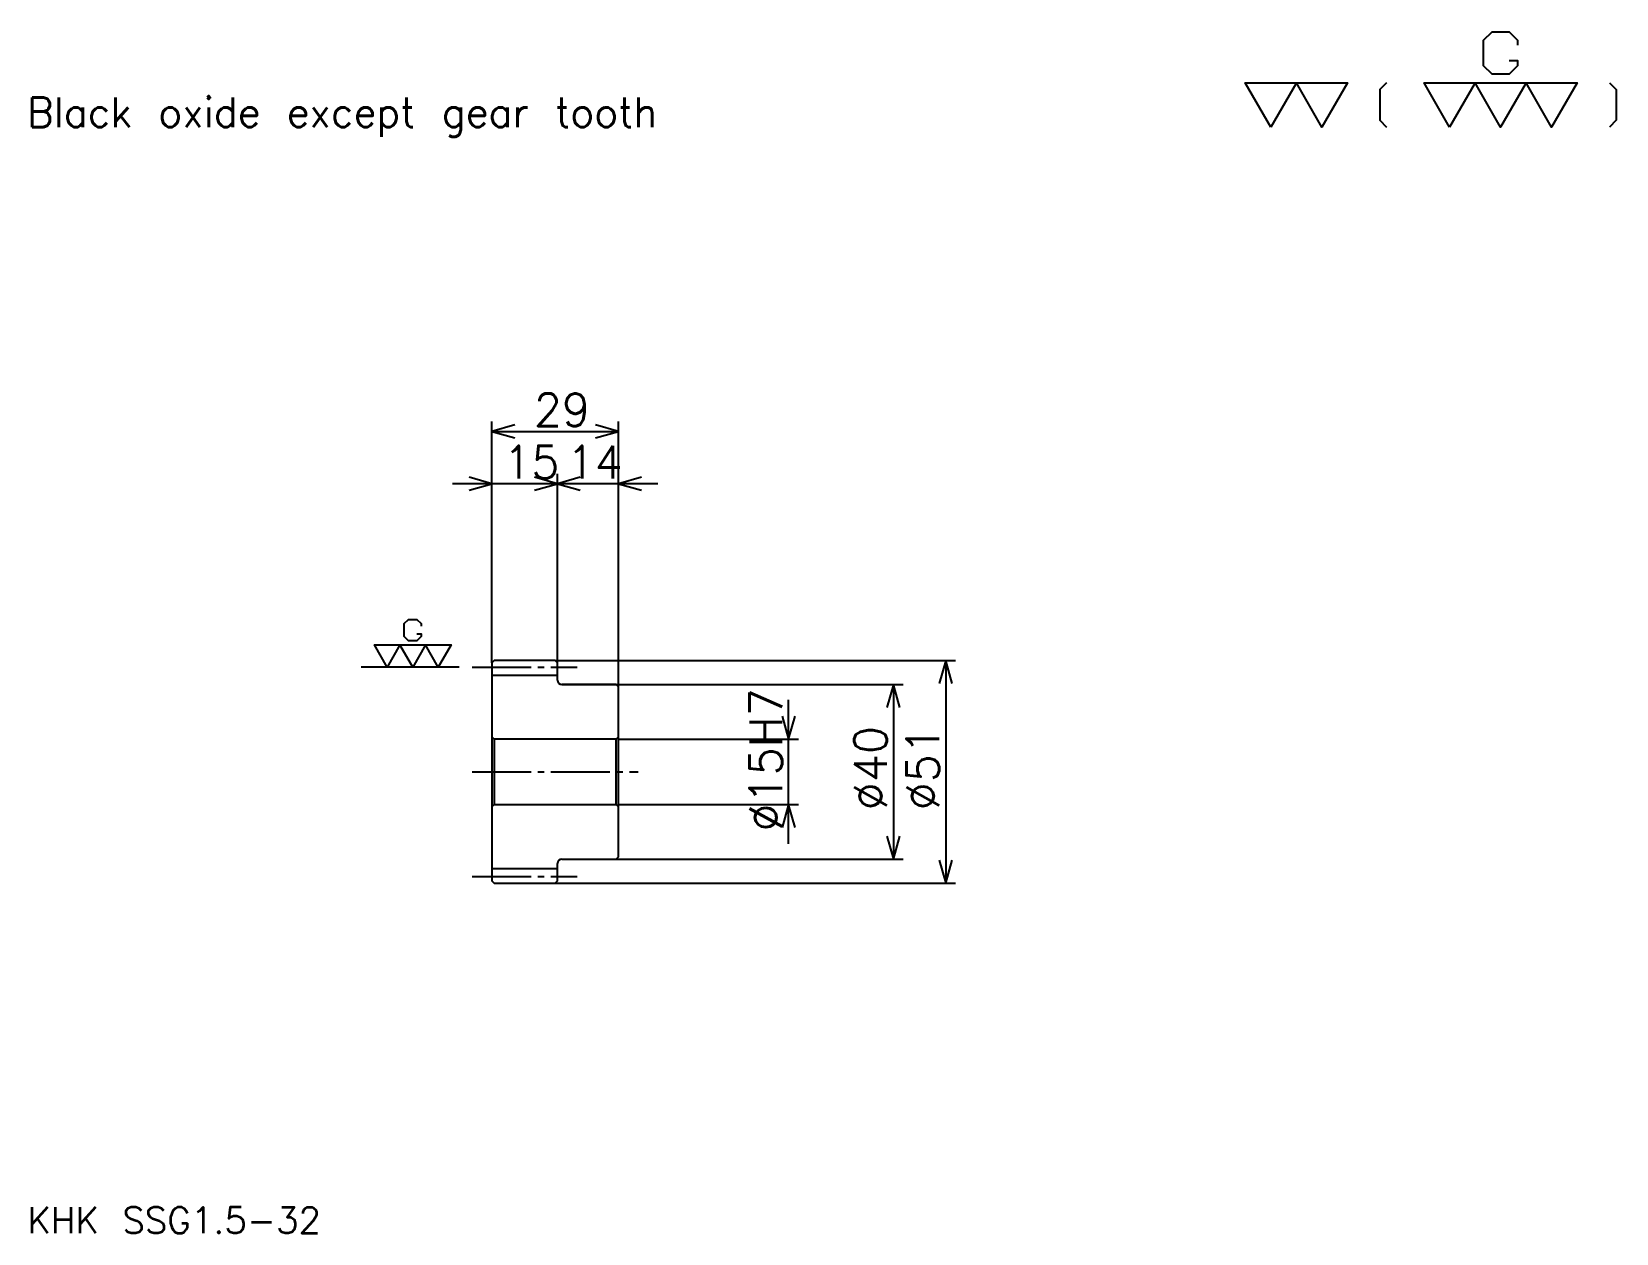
# Model space of a CAD drawing. Extents: x 16 to 379, y 16 to 292.
import ezdxf

# ---------------------------------------------------------------- set-up
doc = ezdxf.new("R2010")
doc.units = 0
doc.linetypes.add('DASHDOT', pattern=[18, 13.5, -1.5, 1.5, -1.5])
doc.layers.get('0').update_dxf_attribs({"linetype": 'CONTINUOUS'})
doc.layers.add('DASHDOT', color=6, linetype='DASHDOT')
doc.styles.add('KANJI', font='TXT', dxfattribs={"bigfont": 'BIGFONT'})

msp = doc.modelspace()

# ---------------------------------------------------------------- linework, layer by layer
at = {"color": 5}
for p, q in [((121.5, 147.75), (121.5, 202.5)), ((121.5, 200.25), (150.5, 200.25)), ((150.5, 147.75), (150.5, 202.5)), ((136.5, 147.75), (136.5, 190.5)), ((145.5, 188.25), (112.5, 188.25)), ((159.5, 188.25), (127.5, 188.25)), ((121.5, 147.25), (121.5, 147.75)), ((136, 147.75), (150.5, 147.75)), ((136.5, 147.25), (136.5, 147.75)), ((150.5, 147.75), (227.75, 147.75)), ((150.5, 141.75), (150.5, 147.75)), ((225.5, 147.75), (225.5, 96.75)), ((137.5, 142.25), (150.5, 142.25)), ((150.5, 142.25), (215.75, 142.25)), ((213.5, 142.25), (213.5, 102.25)), ((189.5, 105.75), (189.5, 138.75)), ((150.5, 129.75), (191.75, 129.75)), ((150.5, 114.75), (191.75, 114.75)), ((137.5, 102.25), (150.5, 102.25)), ((150.5, 102.25), (215.75, 102.25)), ((136, 96.75), (150.5, 96.75)), ((150.5, 96.75), (227.75, 96.75))]:
    msp.add_line(p, q, dxfattribs=at)
at = {"color": 7}
msp.add_line((114, 146.25), (91.5, 146.25), dxfattribs=at)
at = {"color": 4}
for p, q in [((121.5, 144.375), (136.5, 144.375)), ((122, 129.75), (122, 114.75)), ((150, 129.75), (150.5, 130.25)), ((150, 114.75), (150.5, 114.25)), ((121.5, 100.125), (136.5, 100.125))]:
    msp.add_line(p, q, dxfattribs=at)
at = {"color": 7}
for points in [[(354.600006, 285.209991), (356.549988, 285.209991), (356.549988, 284.040009), (354.600006, 282.089996), (350.700012, 282.089996), (348.75, 284.040009), (348.75, 289.890015), (350.700012, 291.839996), (354.600006, 291.839996), (356.549988, 289.890015), (356.549988, 288.720001)], [(300, 270), (294.149994, 280.140015), (317.549988, 280.140015), (311.700012, 270), (305.850006, 280.140015), (300, 270)], [(326.519989, 280.140015), (324.959991, 278.579987), (324.959991, 271.559998), (326.519989, 270)], [(340.950012, 270), (335.100006, 280.140015), (370.200012, 280.140015), (364.350006, 270), (358.5, 280.140015), (352.649994, 270), (346.799988, 280.140015), (340.950012, 270)], [(377.609985, 280.140015), (379.169983, 278.579987), (379.169983, 271.559998), (377.609985, 270)], [(104.324997, 153.854996), (105.300003, 153.854996), (105.300003, 153.270004), (104.324997, 152.294998), (102.375, 152.294998), (101.400002, 153.270004), (101.400002, 156.195007), (102.375, 157.169998), (104.324997, 157.169998), (105.300003, 156.195007), (105.300003, 155.610001)], [(97.5, 146.25), (94.574997, 151.320007), (112.125, 151.320007), (109.199997, 146.25), (106.275002, 151.320007), (103.349998, 146.25), (100.425003, 151.320007), (97.5, 146.25)]]:
    msp.add_lwpolyline(points, dxfattribs=at)
at = {"color": 5}
for points in [[(126.75, 201.75), (121.5, 200.25), (126.75, 198.75)], [(145.25, 198.75), (150.5, 200.25), (145.25, 201.75)], [(116.25, 186.75), (121.5, 188.25), (116.25, 189.75)], [(131.25, 186.75), (136.5, 188.25), (131.25, 189.75)], [(141.75, 189.75), (136.5, 188.25), (141.75, 186.75)], [(155.75, 189.75), (150.5, 188.25), (155.75, 186.75)], [(227, 142.5), (225.5, 147.75), (224, 142.5)], [(215, 137), (213.5, 142.25), (212, 137)], [(188, 135), (189.5, 129.75), (191, 135)], [(191, 109.5), (189.5, 114.75), (188, 109.5)], [(212, 107.5), (213.5, 102.25), (215, 107.5)], [(224, 102), (225.5, 96.75), (227, 102)]]:
    msp.add_lwpolyline(points, dxfattribs=at)
at = {"color": 4}
for points in [[(136.5, 143.25), (136.5, 147.25), (136, 147.75), (122, 147.75), (121.5, 147.25), (121.5, 114.25)], [(137.5, 102.25), (150, 102.25), (150.5, 102.75), (150.5, 141.75), (150, 142.25), (137.5, 142.25)], [(121.5, 114.25), (122, 114.75), (150, 114.75), (150, 129.75), (122, 129.75), (121.5, 130.25)], [(121.5, 114.25), (121.5, 97.25), (122, 96.75), (136, 96.75), (136.5, 97.25), (136.5, 101.25)]]:
    msp.add_lwpolyline(points, dxfattribs=at)
for centre, start, end in [((137.5, 143.25), 180, 270), ((137.5, 101.25), 90, 180)]:
    msp.add_arc(centre, 1, start, end, dxfattribs=at)
at = {"layer": 'DASHDOT', "color": 7}
for p, q in [((117, 146.25), (141, 146.25)), ((117, 122.25), (155, 122.25)), ((117, 98.25), (141, 98.25))]:
    msp.add_line(p, q, dxfattribs=at)

# ---------------------------------------------------------------- texts
at = {"color": 7, "style": 'KANJI'}
for s, height, p in [('Black oxide except gear tooth', 6.75, (15, 270)), ('29', 7.5, (131.125, 201.449997)), ('15', 7.5, (124.125, 189.449997)), ('14', 7.5, (138.625, 189.449997)), ('KHK SSG1.5-32', 6, (15, 16.5))]:
    msp.add_text(s, height=height, dxfattribs=at).set_placement(p)
for s, p in [('%%c15H7', (188, 108.5625)), ('%%c40', (212, 113.4375)), ('%%c51', (224, 113.4375))]:
    msp.add_text(s, height=7.5, rotation=90, dxfattribs=at).set_placement(p)

doc.saveas('drawing.dxf')
